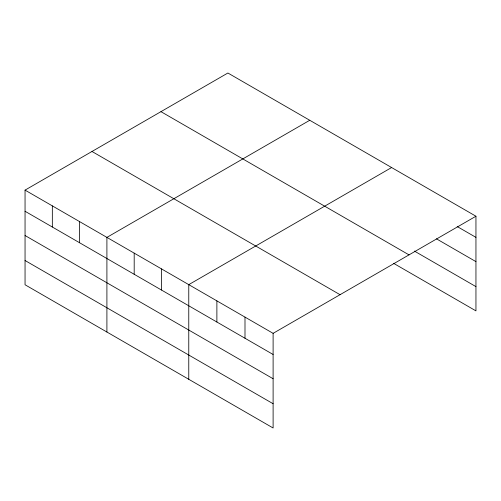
<?xml version="1.0" encoding="UTF-8"?>
<svg xmlns="http://www.w3.org/2000/svg" width="501" height="501" viewBox="0 0 501 501"><rect width="100%" height="100%" fill="white"/><g stroke="black" fill="none" stroke-linecap="round" stroke-linejoin="round"><path stroke-width="0.75" d="M273.108 378.737L273.108 333.34L25.05 190.123L25.05 284.768L273.108 427.986L273.108 378.737L25.05 235.52M393.617 263.344L475.95 310.877L475.95 216.232L227.892 73.014L25.05 190.123M309.75 120.278L106.907 237.386L106.907 332.031M391.613 167.534L188.771 284.643L188.771 379.295M273.108 333.34L475.95 216.232M457.206 226.552L475.95 237.368M436.459 238.827L475.95 261.628M414.371 251.064L475.95 286.622M160.953 111.66L409.01 254.877M91.99 151.477L340.047 294.694M25.05 211.265L273.108 354.483M25.05 260.514L273.108 403.731M244.995 317.108L244.995 338.25M216.883 300.876L216.883 322.018M161.485 268.893L161.485 290.035M134.193 253.137L134.193 274.279M79.621 221.63L79.621 242.772M52.336 205.88L52.336 227.016"/></g></svg>
